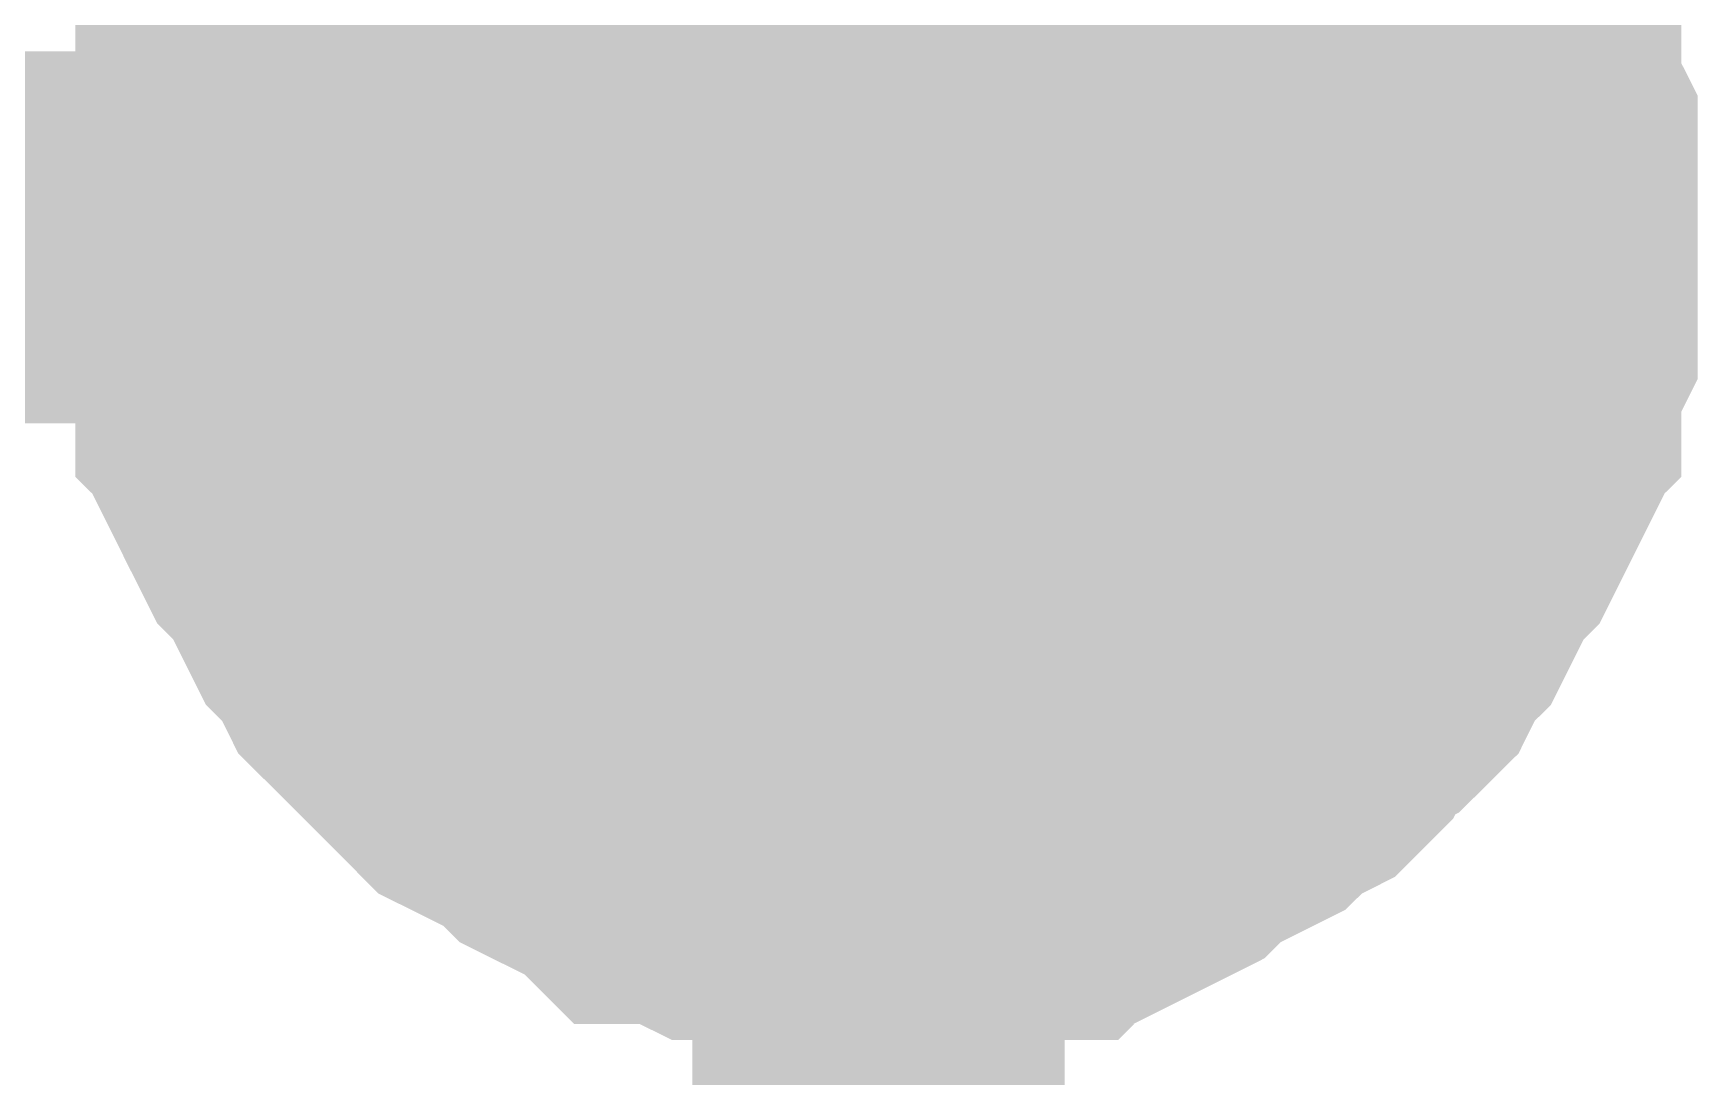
# Model space of a CAD drawing. Header units: inches. Extents: x 0 to 841, y 0 to 594.
# Drawn here: x 424.327 to 425.667, y 181.82 to 182.66 of the extents above; entities that cross this region are included whole.
import ezdxf

# ---------------------------------------------------------------- set-up
doc = ezdxf.new("R2010")
doc.units = ezdxf.units.IN
doc.layers.add('Sheet', color=255, linetype='Continuous')

msp = doc.modelspace()

# ---------------------------------------------------------------- linework, layer by layer
at = {"layer": 'Sheet'}
for points in [[(425.0076, 172.5009, 0.2997, 0.2997, 0), (425.0076, 177.4919, 0.2997, 0.2997, 0), (425.0076, 182.4959, 0.2997, 0.2997, 0), (425.0076, 187.4999, 0.2997, 0.2997, 0), (425.0076, 192.4908, 0.2997, 0.2997, 0), (425.0076, 197.4948, 0.2997, 0.2997, 0), (422.5121, 197.4948, 0.2997, 0.2997, 0)], [(424.498, 182.4959, 0.2997, 0.2997, 0), (424.498, 182.522, 0.2997, 0.2997, 0), (424.498, 182.5481, 0.2997, 0.2997, 0), (424.498, 182.5743, 0.2997, 0.2997, 0), (424.5111, 182.6004, 0.2997, 0.2997, 0), (424.5111, 182.6265, 0.2997, 0.2997, 0), (424.5242, 182.6396, 0.2997, 0.2997, 0), (424.5242, 182.6657, 0.2997, 0.2997, 0), (424.5372, 182.6918, 0.2997, 0.2997, 0), (424.5503, 182.718, 0.2997, 0.2997, 0), (424.5634, 182.731, 0.2997, 0.2997, 0), (424.5764, 182.7572, 0.2997, 0.2997, 0), (424.5895, 182.7833, 0.2997, 0.2997, 0), (424.6026, 182.7964, 0.2997, 0.2997, 0), (424.6156, 182.8225, 0.2997, 0.2997, 0)], [(424.498, 182.4959, 0.2997, 0.2997, 0), (424.498, 182.522, 0.2997, 0.2997, 0), (424.498, 182.5481, 0.2997, 0.2997, 0), (424.498, 182.5743, 0.2997, 0.2997, 0), (424.5111, 182.6004, 0.2997, 0.2997, 0), (424.5111, 182.6265, 0.2997, 0.2997, 0), (424.5242, 182.6396, 0.2997, 0.2997, 0), (424.5242, 182.6657, 0.2997, 0.2997, 0), (424.5372, 182.6918, 0.2997, 0.2997, 0), (424.5503, 182.718, 0.2997, 0.2997, 0), (424.5634, 182.731, 0.2997, 0.2997, 0), (424.5764, 182.7572, 0.2997, 0.2997, 0), (424.5895, 182.7833, 0.2997, 0.2997, 0), (424.6026, 182.7964, 0.2997, 0.2997, 0), (424.6156, 182.8225, 0.2997, 0.2997, 0)], [(424.498, 182.4959, 0.2997, 0.2997, 0), (424.498, 182.522, 0.2997, 0.2997, 0), (424.498, 182.5481, 0.2997, 0.2997, 0), (424.498, 182.5743, 0.2997, 0.2997, 0), (424.5111, 182.6004, 0.2997, 0.2997, 0), (424.5111, 182.6265, 0.2997, 0.2997, 0), (424.5242, 182.6396, 0.2997, 0.2997, 0), (424.5242, 182.6657, 0.2997, 0.2997, 0), (424.5372, 182.6918, 0.2997, 0.2997, 0), (424.5503, 182.718, 0.2997, 0.2997, 0), (424.5634, 182.731, 0.2997, 0.2997, 0), (424.5764, 182.7572, 0.2997, 0.2997, 0), (424.5895, 182.7833, 0.2997, 0.2997, 0), (424.6026, 182.7964, 0.2997, 0.2997, 0), (424.6156, 182.8225, 0.2997, 0.2997, 0)], [(424.498, 182.4959, 0.2997, 0.2997, 0), (424.498, 182.522, 0.2997, 0.2997, 0), (424.498, 182.5481, 0.2997, 0.2997, 0), (424.498, 182.5743, 0.2997, 0.2997, 0), (424.5111, 182.6004, 0.2997, 0.2997, 0), (424.5111, 182.6265, 0.2997, 0.2997, 0), (424.5242, 182.6396, 0.2997, 0.2997, 0), (424.5242, 182.6657, 0.2997, 0.2997, 0), (424.5372, 182.6918, 0.2997, 0.2997, 0), (424.5503, 182.718, 0.2997, 0.2997, 0), (424.5634, 182.731, 0.2997, 0.2997, 0), (424.5764, 182.7572, 0.2997, 0.2997, 0), (424.5895, 182.7833, 0.2997, 0.2997, 0), (424.6026, 182.7964, 0.2997, 0.2997, 0), (424.6156, 182.8225, 0.2997, 0.2997, 0)], [(425.3996, 182.8225, 0.2997, 0.2997, 0), (425.4126, 182.7964, 0.2997, 0.2997, 0), (425.4257, 182.7833, 0.2997, 0.2997, 0), (425.4388, 182.7572, 0.2997, 0.2997, 0), (425.4518, 182.731, 0.2997, 0.2997, 0), (425.4649, 182.718, 0.2997, 0.2997, 0), (425.478, 182.6918, 0.2997, 0.2997, 0), (425.491, 182.6657, 0.2997, 0.2997, 0), (425.491, 182.6396, 0.2997, 0.2997, 0), (425.5041, 182.6265, 0.2997, 0.2997, 0), (425.5041, 182.6004, 0.2997, 0.2997, 0), (425.5172, 182.5743, 0.2997, 0.2997, 0), (425.5172, 182.5481, 0.2997, 0.2997, 0), (425.5172, 182.522, 0.2997, 0.2997, 0), (425.5172, 182.4959, 0.2997, 0.2997, 0)], [(425.3996, 182.8225, 0.2997, 0.2997, 0), (425.4126, 182.7964, 0.2997, 0.2997, 0), (425.4257, 182.7833, 0.2997, 0.2997, 0), (425.4388, 182.7572, 0.2997, 0.2997, 0), (425.4518, 182.731, 0.2997, 0.2997, 0), (425.4649, 182.718, 0.2997, 0.2997, 0), (425.478, 182.6918, 0.2997, 0.2997, 0), (425.491, 182.6657, 0.2997, 0.2997, 0), (425.491, 182.6396, 0.2997, 0.2997, 0), (425.5041, 182.6265, 0.2997, 0.2997, 0), (425.5041, 182.6004, 0.2997, 0.2997, 0), (425.5172, 182.5743, 0.2997, 0.2997, 0), (425.5172, 182.5481, 0.2997, 0.2997, 0), (425.5172, 182.522, 0.2997, 0.2997, 0), (425.5172, 182.4959, 0.2997, 0.2997, 0)], [(425.3996, 182.8225, 0.2997, 0.2997, 0), (425.4126, 182.7964, 0.2997, 0.2997, 0), (425.4257, 182.7833, 0.2997, 0.2997, 0), (425.4388, 182.7572, 0.2997, 0.2997, 0), (425.4518, 182.731, 0.2997, 0.2997, 0), (425.4649, 182.718, 0.2997, 0.2997, 0), (425.478, 182.6918, 0.2997, 0.2997, 0), (425.491, 182.6657, 0.2997, 0.2997, 0), (425.491, 182.6396, 0.2997, 0.2997, 0), (425.5041, 182.6265, 0.2997, 0.2997, 0), (425.5041, 182.6004, 0.2997, 0.2997, 0), (425.5172, 182.5743, 0.2997, 0.2997, 0), (425.5172, 182.5481, 0.2997, 0.2997, 0), (425.5172, 182.522, 0.2997, 0.2997, 0), (425.5172, 182.4959, 0.2997, 0.2997, 0)], [(425.3996, 182.8225, 0.2997, 0.2997, 0), (425.4126, 182.7964, 0.2997, 0.2997, 0), (425.4257, 182.7833, 0.2997, 0.2997, 0), (425.4388, 182.7572, 0.2997, 0.2997, 0), (425.4518, 182.731, 0.2997, 0.2997, 0), (425.4649, 182.718, 0.2997, 0.2997, 0), (425.478, 182.6918, 0.2997, 0.2997, 0), (425.491, 182.6657, 0.2997, 0.2997, 0), (425.491, 182.6396, 0.2997, 0.2997, 0), (425.5041, 182.6265, 0.2997, 0.2997, 0), (425.5041, 182.6004, 0.2997, 0.2997, 0), (425.5172, 182.5743, 0.2997, 0.2997, 0), (425.5172, 182.5481, 0.2997, 0.2997, 0), (425.5172, 182.522, 0.2997, 0.2997, 0), (425.5172, 182.4959, 0.2997, 0.2997, 0)], [(424.498, 182.4959, 0.0991, 0.0991, 0), (424.498, 182.522, 0.0991, 0.0991, 0), (424.498, 182.5481, 0.0991, 0.0991, 0), (424.498, 182.5743, 0.0991, 0.0991, 0), (424.5111, 182.6004, 0.0991, 0.0991, 0), (424.5111, 182.6265, 0.0991, 0.0991, 0), (424.5242, 182.6396, 0.0991, 0.0991, 0), (424.5242, 182.6657, 0.0991, 0.0991, 0), (424.5372, 182.6918, 0.0991, 0.0991, 0), (424.5503, 182.718, 0.0991, 0.0991, 0)], [(424.498, 182.4959, 0.0991, 0.0991, 0), (424.498, 182.522, 0.0991, 0.0991, 0), (424.498, 182.5481, 0.0991, 0.0991, 0), (424.498, 182.5743, 0.0991, 0.0991, 0), (424.5111, 182.6004, 0.0991, 0.0991, 0), (424.5111, 182.6265, 0.0991, 0.0991, 0), (424.5242, 182.6396, 0.0991, 0.0991, 0), (424.5242, 182.6657, 0.0991, 0.0991, 0), (424.5372, 182.6918, 0.0991, 0.0991, 0), (424.5503, 182.718, 0.0991, 0.0991, 0)], [(424.498, 182.4959, 0.0991, 0.0991, 0), (424.498, 182.522, 0.0991, 0.0991, 0), (424.498, 182.5481, 0.0991, 0.0991, 0), (424.498, 182.5743, 0.0991, 0.0991, 0), (424.5111, 182.6004, 0.0991, 0.0991, 0), (424.5111, 182.6265, 0.0991, 0.0991, 0), (424.5242, 182.6396, 0.0991, 0.0991, 0), (424.5242, 182.6657, 0.0991, 0.0991, 0), (424.5372, 182.6918, 0.0991, 0.0991, 0), (424.5503, 182.718, 0.0991, 0.0991, 0)], [(424.498, 182.4959, 0.0991, 0.0991, 0), (424.498, 182.522, 0.0991, 0.0991, 0), (424.498, 182.5481, 0.0991, 0.0991, 0), (424.498, 182.5743, 0.0991, 0.0991, 0), (424.5111, 182.6004, 0.0991, 0.0991, 0), (424.5111, 182.6265, 0.0991, 0.0991, 0), (424.5242, 182.6396, 0.0991, 0.0991, 0), (424.5242, 182.6657, 0.0991, 0.0991, 0), (424.5372, 182.6918, 0.0991, 0.0991, 0), (424.5503, 182.718, 0.0991, 0.0991, 0)], [(425.4649, 182.718, 0.0991, 0.0991, 0), (425.478, 182.6918, 0.0991, 0.0991, 0), (425.491, 182.6657, 0.0991, 0.0991, 0), (425.491, 182.6396, 0.0991, 0.0991, 0), (425.5041, 182.6265, 0.0991, 0.0991, 0), (425.5041, 182.6004, 0.0991, 0.0991, 0), (425.5172, 182.5743, 0.0991, 0.0991, 0), (425.5172, 182.5481, 0.0991, 0.0991, 0), (425.5172, 182.522, 0.0991, 0.0991, 0), (425.5172, 182.4959, 0.0991, 0.0991, 0)], [(425.4649, 182.718, 0.0991, 0.0991, 0), (425.478, 182.6918, 0.0991, 0.0991, 0), (425.491, 182.6657, 0.0991, 0.0991, 0), (425.491, 182.6396, 0.0991, 0.0991, 0), (425.5041, 182.6265, 0.0991, 0.0991, 0), (425.5041, 182.6004, 0.0991, 0.0991, 0), (425.5172, 182.5743, 0.0991, 0.0991, 0), (425.5172, 182.5481, 0.0991, 0.0991, 0), (425.5172, 182.522, 0.0991, 0.0991, 0), (425.5172, 182.4959, 0.0991, 0.0991, 0)], [(425.4649, 182.718, 0.0991, 0.0991, 0), (425.478, 182.6918, 0.0991, 0.0991, 0), (425.491, 182.6657, 0.0991, 0.0991, 0), (425.491, 182.6396, 0.0991, 0.0991, 0), (425.5041, 182.6265, 0.0991, 0.0991, 0), (425.5041, 182.6004, 0.0991, 0.0991, 0), (425.5172, 182.5743, 0.0991, 0.0991, 0), (425.5172, 182.5481, 0.0991, 0.0991, 0), (425.5172, 182.522, 0.0991, 0.0991, 0), (425.5172, 182.4959, 0.0991, 0.0991, 0)], [(425.4649, 182.718, 0.0991, 0.0991, 0), (425.478, 182.6918, 0.0991, 0.0991, 0), (425.491, 182.6657, 0.0991, 0.0991, 0), (425.491, 182.6396, 0.0991, 0.0991, 0), (425.5041, 182.6265, 0.0991, 0.0991, 0), (425.5041, 182.6004, 0.0991, 0.0991, 0), (425.5172, 182.5743, 0.0991, 0.0991, 0), (425.5172, 182.5481, 0.0991, 0.0991, 0), (425.5172, 182.522, 0.0991, 0.0991, 0), (425.5172, 182.4959, 0.0991, 0.0991, 0)], [(422.5121, 182.4959, 0.2997, 0.2997, 0), (425.0076, 182.4959, 0.2997, 0.2997, 0)], [(425.0076, 181.9863, 0.2997, 0.2997, 0), (424.9815, 181.9863, 0.2997, 0.2997, 0), (424.9553, 181.9863, 0.2997, 0.2997, 0), (424.9292, 181.9863, 0.2997, 0.2997, 0), (424.9031, 181.9994, 0.2997, 0.2997, 0), (424.8769, 181.9994, 0.2997, 0.2997, 0), (424.8508, 182.0124, 0.2997, 0.2997, 0), (424.8247, 182.0124, 0.2997, 0.2997, 0), (424.8116, 182.0255, 0.2997, 0.2997, 0), (424.7855, 182.0386, 0.2997, 0.2997, 0), (424.7594, 182.0516, 0.2997, 0.2997, 0), (424.7463, 182.0647, 0.2997, 0.2997, 0), (424.7202, 182.0778, 0.2997, 0.2997, 0), (424.694, 182.0908, 0.2997, 0.2997, 0), (424.681, 182.1039, 0.2997, 0.2997, 0), (424.6679, 182.117, 0.2997, 0.2997, 0), (424.6418, 182.1431, 0.2997, 0.2997, 0), (424.6287, 182.1562, 0.2997, 0.2997, 0), (424.6156, 182.1692, 0.2997, 0.2997, 0), (424.6026, 182.1954, 0.2997, 0.2997, 0), (424.5895, 182.2084, 0.2997, 0.2997, 0), (424.5764, 182.2346, 0.2997, 0.2997, 0), (424.5634, 182.2607, 0.2997, 0.2997, 0), (424.5503, 182.2738, 0.2997, 0.2997, 0), (424.5372, 182.2999, 0.2997, 0.2997, 0), (424.5242, 182.326, 0.2997, 0.2997, 0), (424.5242, 182.3521, 0.2997, 0.2997, 0), (424.5111, 182.3652, 0.2997, 0.2997, 0), (424.5111, 182.3913, 0.2997, 0.2997, 0), (424.498, 182.4175, 0.2997, 0.2997, 0), (424.498, 182.4436, 0.2997, 0.2997, 0), (424.498, 182.4697, 0.2997, 0.2997, 0), (424.498, 182.4959, 0.2997, 0.2997, 0)], [(424.498, 182.4959, 0.2997, 0.2997, 0), (424.498, 182.4959, 0.2997, 0.2997, 0)], [(425.0076, 181.9863, 0.2997, 0.2997, 0), (424.9815, 181.9863, 0.2997, 0.2997, 0), (424.9553, 181.9863, 0.2997, 0.2997, 0), (424.9292, 181.9863, 0.2997, 0.2997, 0), (424.9031, 181.9994, 0.2997, 0.2997, 0), (424.8769, 181.9994, 0.2997, 0.2997, 0), (424.8508, 182.0124, 0.2997, 0.2997, 0), (424.8247, 182.0124, 0.2997, 0.2997, 0), (424.8116, 182.0255, 0.2997, 0.2997, 0), (424.7855, 182.0386, 0.2997, 0.2997, 0), (424.7594, 182.0516, 0.2997, 0.2997, 0), (424.7463, 182.0647, 0.2997, 0.2997, 0), (424.7202, 182.0778, 0.2997, 0.2997, 0), (424.694, 182.0908, 0.2997, 0.2997, 0), (424.681, 182.1039, 0.2997, 0.2997, 0), (424.6679, 182.117, 0.2997, 0.2997, 0), (424.6418, 182.1431, 0.2997, 0.2997, 0), (424.6287, 182.1562, 0.2997, 0.2997, 0), (424.6156, 182.1692, 0.2997, 0.2997, 0), (424.6026, 182.1954, 0.2997, 0.2997, 0), (424.5895, 182.2084, 0.2997, 0.2997, 0), (424.5764, 182.2346, 0.2997, 0.2997, 0), (424.5634, 182.2607, 0.2997, 0.2997, 0), (424.5503, 182.2738, 0.2997, 0.2997, 0), (424.5372, 182.2999, 0.2997, 0.2997, 0), (424.5242, 182.326, 0.2997, 0.2997, 0), (424.5242, 182.3521, 0.2997, 0.2997, 0), (424.5111, 182.3652, 0.2997, 0.2997, 0), (424.5111, 182.3913, 0.2997, 0.2997, 0), (424.498, 182.4175, 0.2997, 0.2997, 0), (424.498, 182.4436, 0.2997, 0.2997, 0), (424.498, 182.4697, 0.2997, 0.2997, 0), (424.498, 182.4959, 0.2997, 0.2997, 0)], [(424.498, 182.4959, 0.2997, 0.2997, 0), (424.498, 182.4959, 0.2997, 0.2997, 0)], [(425.0076, 181.9863, 0.2997, 0.2997, 0), (424.9815, 181.9863, 0.2997, 0.2997, 0), (424.9553, 181.9863, 0.2997, 0.2997, 0), (424.9292, 181.9863, 0.2997, 0.2997, 0), (424.9031, 181.9994, 0.2997, 0.2997, 0), (424.8769, 181.9994, 0.2997, 0.2997, 0), (424.8508, 182.0124, 0.2997, 0.2997, 0), (424.8247, 182.0124, 0.2997, 0.2997, 0), (424.8116, 182.0255, 0.2997, 0.2997, 0), (424.7855, 182.0386, 0.2997, 0.2997, 0), (424.7594, 182.0516, 0.2997, 0.2997, 0), (424.7463, 182.0647, 0.2997, 0.2997, 0), (424.7202, 182.0778, 0.2997, 0.2997, 0), (424.694, 182.0908, 0.2997, 0.2997, 0), (424.681, 182.1039, 0.2997, 0.2997, 0), (424.6679, 182.117, 0.2997, 0.2997, 0), (424.6418, 182.1431, 0.2997, 0.2997, 0), (424.6287, 182.1562, 0.2997, 0.2997, 0), (424.6156, 182.1692, 0.2997, 0.2997, 0), (424.6026, 182.1954, 0.2997, 0.2997, 0), (424.5895, 182.2084, 0.2997, 0.2997, 0), (424.5764, 182.2346, 0.2997, 0.2997, 0), (424.5634, 182.2607, 0.2997, 0.2997, 0), (424.5503, 182.2738, 0.2997, 0.2997, 0), (424.5372, 182.2999, 0.2997, 0.2997, 0), (424.5242, 182.326, 0.2997, 0.2997, 0), (424.5242, 182.3521, 0.2997, 0.2997, 0), (424.5111, 182.3652, 0.2997, 0.2997, 0), (424.5111, 182.3913, 0.2997, 0.2997, 0), (424.498, 182.4175, 0.2997, 0.2997, 0), (424.498, 182.4436, 0.2997, 0.2997, 0), (424.498, 182.4697, 0.2997, 0.2997, 0), (424.498, 182.4959, 0.2997, 0.2997, 0)], [(424.498, 182.4959, 0.2997, 0.2997, 0), (424.498, 182.4959, 0.2997, 0.2997, 0)], [(425.0076, 181.9863, 0.2997, 0.2997, 0), (424.9815, 181.9863, 0.2997, 0.2997, 0), (424.9553, 181.9863, 0.2997, 0.2997, 0), (424.9292, 181.9863, 0.2997, 0.2997, 0), (424.9031, 181.9994, 0.2997, 0.2997, 0), (424.8769, 181.9994, 0.2997, 0.2997, 0), (424.8508, 182.0124, 0.2997, 0.2997, 0), (424.8247, 182.0124, 0.2997, 0.2997, 0), (424.8116, 182.0255, 0.2997, 0.2997, 0), (424.7855, 182.0386, 0.2997, 0.2997, 0), (424.7594, 182.0516, 0.2997, 0.2997, 0), (424.7463, 182.0647, 0.2997, 0.2997, 0), (424.7202, 182.0778, 0.2997, 0.2997, 0), (424.694, 182.0908, 0.2997, 0.2997, 0), (424.681, 182.1039, 0.2997, 0.2997, 0), (424.6679, 182.117, 0.2997, 0.2997, 0), (424.6418, 182.1431, 0.2997, 0.2997, 0), (424.6287, 182.1562, 0.2997, 0.2997, 0), (424.6156, 182.1692, 0.2997, 0.2997, 0), (424.6026, 182.1954, 0.2997, 0.2997, 0), (424.5895, 182.2084, 0.2997, 0.2997, 0), (424.5764, 182.2346, 0.2997, 0.2997, 0), (424.5634, 182.2607, 0.2997, 0.2997, 0), (424.5503, 182.2738, 0.2997, 0.2997, 0), (424.5372, 182.2999, 0.2997, 0.2997, 0), (424.5242, 182.326, 0.2997, 0.2997, 0), (424.5242, 182.3521, 0.2997, 0.2997, 0), (424.5111, 182.3652, 0.2997, 0.2997, 0), (424.5111, 182.3913, 0.2997, 0.2997, 0), (424.498, 182.4175, 0.2997, 0.2997, 0), (424.498, 182.4436, 0.2997, 0.2997, 0), (424.498, 182.4697, 0.2997, 0.2997, 0), (424.498, 182.4959, 0.2997, 0.2997, 0)], [(424.498, 182.4959, 0.2997, 0.2997, 0), (424.498, 182.4959, 0.2997, 0.2997, 0)], [(425.5172, 182.4959, 0.2997, 0.2997, 0), (425.5172, 182.4697, 0.2997, 0.2997, 0), (425.5172, 182.4436, 0.2997, 0.2997, 0), (425.5172, 182.4175, 0.2997, 0.2997, 0), (425.5041, 182.3913, 0.2997, 0.2997, 0), (425.5041, 182.3652, 0.2997, 0.2997, 0), (425.491, 182.3521, 0.2997, 0.2997, 0), (425.491, 182.326, 0.2997, 0.2997, 0), (425.478, 182.2999, 0.2997, 0.2997, 0), (425.4649, 182.2738, 0.2997, 0.2997, 0), (425.4518, 182.2607, 0.2997, 0.2997, 0), (425.4388, 182.2346, 0.2997, 0.2997, 0), (425.4257, 182.2084, 0.2997, 0.2997, 0), (425.4126, 182.1954, 0.2997, 0.2997, 0), (425.3996, 182.1692, 0.2997, 0.2997, 0), (425.3865, 182.1562, 0.2997, 0.2997, 0), (425.3604, 182.1431, 0.2997, 0.2997, 0), (425.3473, 182.117, 0.2997, 0.2997, 0), (425.3342, 182.1039, 0.2997, 0.2997, 0), (425.3081, 182.0908, 0.2997, 0.2997, 0), (425.295, 182.0778, 0.2997, 0.2997, 0), (425.2689, 182.0647, 0.2997, 0.2997, 0), (425.2428, 182.0516, 0.2997, 0.2997, 0), (425.2297, 182.0386, 0.2997, 0.2997, 0), (425.2036, 182.0255, 0.2997, 0.2997, 0), (425.1774, 182.0124, 0.2997, 0.2997, 0), (425.1513, 182.0124, 0.2997, 0.2997, 0), (425.1383, 181.9994, 0.2997, 0.2997, 0), (425.1121, 181.9994, 0.2997, 0.2997, 0), (425.086, 181.9863, 0.2997, 0.2997, 0), (425.0599, 181.9863, 0.2997, 0.2997, 0), (425.0337, 181.9863, 0.2997, 0.2997, 0), (425.0076, 181.9863, 0.2997, 0.2997, 0)], [(425.5172, 182.4959, 0.2997, 0.2997, 0), (425.5172, 182.4697, 0.2997, 0.2997, 0), (425.5172, 182.4436, 0.2997, 0.2997, 0), (425.5172, 182.4175, 0.2997, 0.2997, 0), (425.5041, 182.3913, 0.2997, 0.2997, 0), (425.5041, 182.3652, 0.2997, 0.2997, 0), (425.491, 182.3521, 0.2997, 0.2997, 0), (425.491, 182.326, 0.2997, 0.2997, 0), (425.478, 182.2999, 0.2997, 0.2997, 0), (425.4649, 182.2738, 0.2997, 0.2997, 0), (425.4518, 182.2607, 0.2997, 0.2997, 0), (425.4388, 182.2346, 0.2997, 0.2997, 0), (425.4257, 182.2084, 0.2997, 0.2997, 0), (425.4126, 182.1954, 0.2997, 0.2997, 0), (425.3996, 182.1692, 0.2997, 0.2997, 0), (425.3865, 182.1562, 0.2997, 0.2997, 0), (425.3604, 182.1431, 0.2997, 0.2997, 0), (425.3473, 182.117, 0.2997, 0.2997, 0), (425.3342, 182.1039, 0.2997, 0.2997, 0), (425.3081, 182.0908, 0.2997, 0.2997, 0), (425.295, 182.0778, 0.2997, 0.2997, 0), (425.2689, 182.0647, 0.2997, 0.2997, 0), (425.2428, 182.0516, 0.2997, 0.2997, 0), (425.2297, 182.0386, 0.2997, 0.2997, 0), (425.2036, 182.0255, 0.2997, 0.2997, 0), (425.1774, 182.0124, 0.2997, 0.2997, 0), (425.1513, 182.0124, 0.2997, 0.2997, 0), (425.1383, 181.9994, 0.2997, 0.2997, 0), (425.1121, 181.9994, 0.2997, 0.2997, 0), (425.086, 181.9863, 0.2997, 0.2997, 0), (425.0599, 181.9863, 0.2997, 0.2997, 0), (425.0337, 181.9863, 0.2997, 0.2997, 0), (425.0076, 181.9863, 0.2997, 0.2997, 0)], [(425.5172, 182.4959, 0.2997, 0.2997, 0), (425.5172, 182.4697, 0.2997, 0.2997, 0), (425.5172, 182.4436, 0.2997, 0.2997, 0), (425.5172, 182.4175, 0.2997, 0.2997, 0), (425.5041, 182.3913, 0.2997, 0.2997, 0), (425.5041, 182.3652, 0.2997, 0.2997, 0), (425.491, 182.3521, 0.2997, 0.2997, 0), (425.491, 182.326, 0.2997, 0.2997, 0), (425.478, 182.2999, 0.2997, 0.2997, 0), (425.4649, 182.2738, 0.2997, 0.2997, 0), (425.4518, 182.2607, 0.2997, 0.2997, 0), (425.4388, 182.2346, 0.2997, 0.2997, 0), (425.4257, 182.2084, 0.2997, 0.2997, 0), (425.4126, 182.1954, 0.2997, 0.2997, 0), (425.3996, 182.1692, 0.2997, 0.2997, 0), (425.3865, 182.1562, 0.2997, 0.2997, 0), (425.3604, 182.1431, 0.2997, 0.2997, 0), (425.3473, 182.117, 0.2997, 0.2997, 0), (425.3342, 182.1039, 0.2997, 0.2997, 0), (425.3081, 182.0908, 0.2997, 0.2997, 0), (425.295, 182.0778, 0.2997, 0.2997, 0), (425.2689, 182.0647, 0.2997, 0.2997, 0), (425.2428, 182.0516, 0.2997, 0.2997, 0), (425.2297, 182.0386, 0.2997, 0.2997, 0), (425.2036, 182.0255, 0.2997, 0.2997, 0), (425.1774, 182.0124, 0.2997, 0.2997, 0), (425.1513, 182.0124, 0.2997, 0.2997, 0), (425.1383, 181.9994, 0.2997, 0.2997, 0), (425.1121, 181.9994, 0.2997, 0.2997, 0), (425.086, 181.9863, 0.2997, 0.2997, 0), (425.0599, 181.9863, 0.2997, 0.2997, 0), (425.0337, 181.9863, 0.2997, 0.2997, 0), (425.0076, 181.9863, 0.2997, 0.2997, 0)], [(425.5172, 182.4959, 0.2997, 0.2997, 0), (425.5172, 182.4697, 0.2997, 0.2997, 0), (425.5172, 182.4436, 0.2997, 0.2997, 0), (425.5172, 182.4175, 0.2997, 0.2997, 0), (425.5041, 182.3913, 0.2997, 0.2997, 0), (425.5041, 182.3652, 0.2997, 0.2997, 0), (425.491, 182.3521, 0.2997, 0.2997, 0), (425.491, 182.326, 0.2997, 0.2997, 0), (425.478, 182.2999, 0.2997, 0.2997, 0), (425.4649, 182.2738, 0.2997, 0.2997, 0), (425.4518, 182.2607, 0.2997, 0.2997, 0), (425.4388, 182.2346, 0.2997, 0.2997, 0), (425.4257, 182.2084, 0.2997, 0.2997, 0), (425.4126, 182.1954, 0.2997, 0.2997, 0), (425.3996, 182.1692, 0.2997, 0.2997, 0), (425.3865, 182.1562, 0.2997, 0.2997, 0), (425.3604, 182.1431, 0.2997, 0.2997, 0), (425.3473, 182.117, 0.2997, 0.2997, 0), (425.3342, 182.1039, 0.2997, 0.2997, 0), (425.3081, 182.0908, 0.2997, 0.2997, 0), (425.295, 182.0778, 0.2997, 0.2997, 0), (425.2689, 182.0647, 0.2997, 0.2997, 0), (425.2428, 182.0516, 0.2997, 0.2997, 0), (425.2297, 182.0386, 0.2997, 0.2997, 0), (425.2036, 182.0255, 0.2997, 0.2997, 0), (425.1774, 182.0124, 0.2997, 0.2997, 0), (425.1513, 182.0124, 0.2997, 0.2997, 0), (425.1383, 181.9994, 0.2997, 0.2997, 0), (425.1121, 181.9994, 0.2997, 0.2997, 0), (425.086, 181.9863, 0.2997, 0.2997, 0), (425.0599, 181.9863, 0.2997, 0.2997, 0), (425.0337, 181.9863, 0.2997, 0.2997, 0), (425.0076, 181.9863, 0.2997, 0.2997, 0)], [(425.5172, 182.4959, 0.2997, 0.2997, 0), (425.5172, 182.4959, 0.2997, 0.2997, 0), (425.5172, 182.4959, 0.2997, 0.2997, 0), (425.5172, 182.4959, 0.2997, 0.2997, 0), (425.5172, 182.4959, 0.2997, 0.2997, 0), (425.5172, 182.4959, 0.2997, 0.2997, 0), (425.5172, 182.4959, 0.2997, 0.2997, 0), (425.5172, 182.4959, 0.2997, 0.2997, 0), (425.5172, 182.4959, 0.2997, 0.2997, 0), (425.5172, 182.4959, 0.2997, 0.2997, 0), (425.5172, 182.4959, 0.2997, 0.2997, 0), (425.5172, 182.4959, 0.2997, 0.2997, 0), (425.5172, 182.4959, 0.2997, 0.2997, 0), (425.5172, 182.4959, 0.2997, 0.2997, 0), (425.5172, 182.4959, 0.2997, 0.2997, 0), (425.5172, 182.4959, 0.2997, 0.2997, 0), (425.5172, 182.4959, 0.2997, 0.2997, 0), (425.5172, 182.4959, 0.2997, 0.2997, 0), (425.5172, 182.4959, 0.2997, 0.2997, 0), (425.5172, 182.4959, 0.2997, 0.2997, 0), (425.5172, 182.4959, 0.2997, 0.2997, 0), (425.5172, 182.4959, 0.2997, 0.2997, 0), (425.5172, 182.4959, 0.2997, 0.2997, 0), (425.5172, 182.4959, 0.2997, 0.2997, 0), (425.5172, 182.4959, 0.2997, 0.2997, 0), (425.5172, 182.4959, 0.2997, 0.2997, 0), (425.5172, 182.4959, 0.2997, 0.2997, 0), (425.5172, 182.4959, 0.2997, 0.2997, 0), (425.5172, 182.4959, 0.2997, 0.2997, 0), (425.5172, 182.4959, 0.2997, 0.2997, 0), (425.5172, 182.4959, 0.2997, 0.2997, 0), (425.5172, 182.4959, 0.2997, 0.2997, 0), (425.5172, 182.4959, 0.2997, 0.2997, 0)], [(425.5172, 182.4959, 0.2997, 0.2997, 0), (425.5172, 182.4959, 0.2997, 0.2997, 0)], [(425.5172, 182.4959, 0.2997, 0.2997, 0), (425.5172, 182.4959, 0.2997, 0.2997, 0), (425.5172, 182.4959, 0.2997, 0.2997, 0), (425.5172, 182.4959, 0.2997, 0.2997, 0), (425.5172, 182.4959, 0.2997, 0.2997, 0), (425.5172, 182.4959, 0.2997, 0.2997, 0), (425.5172, 182.4959, 0.2997, 0.2997, 0), (425.5172, 182.4959, 0.2997, 0.2997, 0), (425.5172, 182.4959, 0.2997, 0.2997, 0), (425.5172, 182.4959, 0.2997, 0.2997, 0), (425.5172, 182.4959, 0.2997, 0.2997, 0), (425.5172, 182.4959, 0.2997, 0.2997, 0), (425.5172, 182.4959, 0.2997, 0.2997, 0), (425.5172, 182.4959, 0.2997, 0.2997, 0), (425.5172, 182.4959, 0.2997, 0.2997, 0), (425.5172, 182.4959, 0.2997, 0.2997, 0), (425.5172, 182.4959, 0.2997, 0.2997, 0), (425.5172, 182.4959, 0.2997, 0.2997, 0), (425.5172, 182.4959, 0.2997, 0.2997, 0), (425.5172, 182.4959, 0.2997, 0.2997, 0), (425.5172, 182.4959, 0.2997, 0.2997, 0), (425.5172, 182.4959, 0.2997, 0.2997, 0), (425.5172, 182.4959, 0.2997, 0.2997, 0), (425.5172, 182.4959, 0.2997, 0.2997, 0), (425.5172, 182.4959, 0.2997, 0.2997, 0), (425.5172, 182.4959, 0.2997, 0.2997, 0), (425.5172, 182.4959, 0.2997, 0.2997, 0), (425.5172, 182.4959, 0.2997, 0.2997, 0), (425.5172, 182.4959, 0.2997, 0.2997, 0), (425.5172, 182.4959, 0.2997, 0.2997, 0), (425.5172, 182.4959, 0.2997, 0.2997, 0), (425.5172, 182.4959, 0.2997, 0.2997, 0), (425.5172, 182.4959, 0.2997, 0.2997, 0)], [(425.5172, 182.4959, 0.2997, 0.2997, 0), (425.5172, 182.4959, 0.2997, 0.2997, 0)], [(425.5172, 182.4959, 0.2997, 0.2997, 0), (425.5172, 182.4959, 0.2997, 0.2997, 0), (425.5172, 182.4959, 0.2997, 0.2997, 0), (425.5172, 182.4959, 0.2997, 0.2997, 0), (425.5172, 182.4959, 0.2997, 0.2997, 0), (425.5172, 182.4959, 0.2997, 0.2997, 0), (425.5172, 182.4959, 0.2997, 0.2997, 0), (425.5172, 182.4959, 0.2997, 0.2997, 0), (425.5172, 182.4959, 0.2997, 0.2997, 0), (425.5172, 182.4959, 0.2997, 0.2997, 0), (425.5172, 182.4959, 0.2997, 0.2997, 0), (425.5172, 182.4959, 0.2997, 0.2997, 0), (425.5172, 182.4959, 0.2997, 0.2997, 0), (425.5172, 182.4959, 0.2997, 0.2997, 0), (425.5172, 182.4959, 0.2997, 0.2997, 0), (425.5172, 182.4959, 0.2997, 0.2997, 0), (425.5172, 182.4959, 0.2997, 0.2997, 0), (425.5172, 182.4959, 0.2997, 0.2997, 0), (425.5172, 182.4959, 0.2997, 0.2997, 0), (425.5172, 182.4959, 0.2997, 0.2997, 0), (425.5172, 182.4959, 0.2997, 0.2997, 0), (425.5172, 182.4959, 0.2997, 0.2997, 0), (425.5172, 182.4959, 0.2997, 0.2997, 0), (425.5172, 182.4959, 0.2997, 0.2997, 0), (425.5172, 182.4959, 0.2997, 0.2997, 0), (425.5172, 182.4959, 0.2997, 0.2997, 0), (425.5172, 182.4959, 0.2997, 0.2997, 0), (425.5172, 182.4959, 0.2997, 0.2997, 0), (425.5172, 182.4959, 0.2997, 0.2997, 0), (425.5172, 182.4959, 0.2997, 0.2997, 0), (425.5172, 182.4959, 0.2997, 0.2997, 0), (425.5172, 182.4959, 0.2997, 0.2997, 0), (425.5172, 182.4959, 0.2997, 0.2997, 0)], [(425.5172, 182.4959, 0.2997, 0.2997, 0), (425.5172, 182.4959, 0.2997, 0.2997, 0)], [(425.5172, 182.4959, 0.2997, 0.2997, 0), (425.5172, 182.4959, 0.2997, 0.2997, 0), (425.5172, 182.4959, 0.2997, 0.2997, 0), (425.5172, 182.4959, 0.2997, 0.2997, 0), (425.5172, 182.4959, 0.2997, 0.2997, 0), (425.5172, 182.4959, 0.2997, 0.2997, 0), (425.5172, 182.4959, 0.2997, 0.2997, 0), (425.5172, 182.4959, 0.2997, 0.2997, 0), (425.5172, 182.4959, 0.2997, 0.2997, 0), (425.5172, 182.4959, 0.2997, 0.2997, 0), (425.5172, 182.4959, 0.2997, 0.2997, 0), (425.5172, 182.4959, 0.2997, 0.2997, 0), (425.5172, 182.4959, 0.2997, 0.2997, 0), (425.5172, 182.4959, 0.2997, 0.2997, 0), (425.5172, 182.4959, 0.2997, 0.2997, 0), (425.5172, 182.4959, 0.2997, 0.2997, 0), (425.5172, 182.4959, 0.2997, 0.2997, 0), (425.5172, 182.4959, 0.2997, 0.2997, 0), (425.5172, 182.4959, 0.2997, 0.2997, 0), (425.5172, 182.4959, 0.2997, 0.2997, 0), (425.5172, 182.4959, 0.2997, 0.2997, 0), (425.5172, 182.4959, 0.2997, 0.2997, 0), (425.5172, 182.4959, 0.2997, 0.2997, 0), (425.5172, 182.4959, 0.2997, 0.2997, 0), (425.5172, 182.4959, 0.2997, 0.2997, 0), (425.5172, 182.4959, 0.2997, 0.2997, 0), (425.5172, 182.4959, 0.2997, 0.2997, 0), (425.5172, 182.4959, 0.2997, 0.2997, 0), (425.5172, 182.4959, 0.2997, 0.2997, 0), (425.5172, 182.4959, 0.2997, 0.2997, 0), (425.5172, 182.4959, 0.2997, 0.2997, 0), (425.5172, 182.4959, 0.2997, 0.2997, 0), (425.5172, 182.4959, 0.2997, 0.2997, 0)], [(425.5172, 182.4959, 0.2997, 0.2997, 0), (425.5172, 182.4959, 0.2997, 0.2997, 0)], [(425.0076, 181.9863, 0.0991, 0.0991, 0), (424.9815, 181.9863, 0.0991, 0.0991, 0), (424.9553, 181.9863, 0.0991, 0.0991, 0), (424.9292, 181.9863, 0.0991, 0.0991, 0), (424.9031, 181.9994, 0.0991, 0.0991, 0), (424.8769, 181.9994, 0.0991, 0.0991, 0), (424.8508, 182.0124, 0.0991, 0.0991, 0), (424.8247, 182.0124, 0.0991, 0.0991, 0), (424.8116, 182.0255, 0.0991, 0.0991, 0), (424.7855, 182.0386, 0.0991, 0.0991, 0), (424.7594, 182.0516, 0.0991, 0.0991, 0), (424.7463, 182.0647, 0.0991, 0.0991, 0), (424.7202, 182.0778, 0.0991, 0.0991, 0), (424.694, 182.0908, 0.0991, 0.0991, 0), (424.681, 182.1039, 0.0991, 0.0991, 0), (424.6679, 182.117, 0.0991, 0.0991, 0), (424.6418, 182.1431, 0.0991, 0.0991, 0), (424.6287, 182.1562, 0.0991, 0.0991, 0), (424.6156, 182.1692, 0.0991, 0.0991, 0), (424.6026, 182.1954, 0.0991, 0.0991, 0), (424.5895, 182.2084, 0.0991, 0.0991, 0), (424.5764, 182.2346, 0.0991, 0.0991, 0), (424.5634, 182.2607, 0.0991, 0.0991, 0), (424.5503, 182.2738, 0.0991, 0.0991, 0), (424.5372, 182.2999, 0.0991, 0.0991, 0), (424.5242, 182.326, 0.0991, 0.0991, 0), (424.5242, 182.3521, 0.0991, 0.0991, 0), (424.5111, 182.3652, 0.0991, 0.0991, 0), (424.5111, 182.3913, 0.0991, 0.0991, 0), (424.498, 182.4175, 0.0991, 0.0991, 0), (424.498, 182.4436, 0.0991, 0.0991, 0), (424.498, 182.4697, 0.0991, 0.0991, 0), (424.498, 182.4959, 0.0991, 0.0991, 0)], [(424.498, 182.4959, 0.0991, 0.0991, 0), (424.498, 182.4959, 0.0991, 0.0991, 0)], [(425.0076, 181.9863, 0.0991, 0.0991, 0), (424.9815, 181.9863, 0.0991, 0.0991, 0), (424.9553, 181.9863, 0.0991, 0.0991, 0), (424.9292, 181.9863, 0.0991, 0.0991, 0), (424.9031, 181.9994, 0.0991, 0.0991, 0), (424.8769, 181.9994, 0.0991, 0.0991, 0), (424.8508, 182.0124, 0.0991, 0.0991, 0), (424.8247, 182.0124, 0.0991, 0.0991, 0), (424.8116, 182.0255, 0.0991, 0.0991, 0), (424.7855, 182.0386, 0.0991, 0.0991, 0), (424.7594, 182.0516, 0.0991, 0.0991, 0), (424.7463, 182.0647, 0.0991, 0.0991, 0), (424.7202, 182.0778, 0.0991, 0.0991, 0), (424.694, 182.0908, 0.0991, 0.0991, 0), (424.681, 182.1039, 0.0991, 0.0991, 0), (424.6679, 182.117, 0.0991, 0.0991, 0), (424.6418, 182.1431, 0.0991, 0.0991, 0), (424.6287, 182.1562, 0.0991, 0.0991, 0), (424.6156, 182.1692, 0.0991, 0.0991, 0), (424.6026, 182.1954, 0.0991, 0.0991, 0), (424.5895, 182.2084, 0.0991, 0.0991, 0), (424.5764, 182.2346, 0.0991, 0.0991, 0), (424.5634, 182.2607, 0.0991, 0.0991, 0), (424.5503, 182.2738, 0.0991, 0.0991, 0), (424.5372, 182.2999, 0.0991, 0.0991, 0), (424.5242, 182.326, 0.0991, 0.0991, 0), (424.5242, 182.3521, 0.0991, 0.0991, 0), (424.5111, 182.3652, 0.0991, 0.0991, 0), (424.5111, 182.3913, 0.0991, 0.0991, 0), (424.498, 182.4175, 0.0991, 0.0991, 0), (424.498, 182.4436, 0.0991, 0.0991, 0), (424.498, 182.4697, 0.0991, 0.0991, 0), (424.498, 182.4959, 0.0991, 0.0991, 0)], [(424.498, 182.4959, 0.0991, 0.0991, 0), (424.498, 182.4959, 0.0991, 0.0991, 0)], [(425.0076, 181.9863, 0.0991, 0.0991, 0), (424.9815, 181.9863, 0.0991, 0.0991, 0), (424.9553, 181.9863, 0.0991, 0.0991, 0), (424.9292, 181.9863, 0.0991, 0.0991, 0), (424.9031, 181.9994, 0.0991, 0.0991, 0), (424.8769, 181.9994, 0.0991, 0.0991, 0), (424.8508, 182.0124, 0.0991, 0.0991, 0), (424.8247, 182.0124, 0.0991, 0.0991, 0), (424.8116, 182.0255, 0.0991, 0.0991, 0), (424.7855, 182.0386, 0.0991, 0.0991, 0), (424.7594, 182.0516, 0.0991, 0.0991, 0), (424.7463, 182.0647, 0.0991, 0.0991, 0), (424.7202, 182.0778, 0.0991, 0.0991, 0), (424.694, 182.0908, 0.0991, 0.0991, 0), (424.681, 182.1039, 0.0991, 0.0991, 0), (424.6679, 182.117, 0.0991, 0.0991, 0), (424.6418, 182.1431, 0.0991, 0.0991, 0), (424.6287, 182.1562, 0.0991, 0.0991, 0), (424.6156, 182.1692, 0.0991, 0.0991, 0), (424.6026, 182.1954, 0.0991, 0.0991, 0), (424.5895, 182.2084, 0.0991, 0.0991, 0), (424.5764, 182.2346, 0.0991, 0.0991, 0), (424.5634, 182.2607, 0.0991, 0.0991, 0), (424.5503, 182.2738, 0.0991, 0.0991, 0), (424.5372, 182.2999, 0.0991, 0.0991, 0), (424.5242, 182.326, 0.0991, 0.0991, 0), (424.5242, 182.3521, 0.0991, 0.0991, 0), (424.5111, 182.3652, 0.0991, 0.0991, 0), (424.5111, 182.3913, 0.0991, 0.0991, 0), (424.498, 182.4175, 0.0991, 0.0991, 0), (424.498, 182.4436, 0.0991, 0.0991, 0), (424.498, 182.4697, 0.0991, 0.0991, 0), (424.498, 182.4959, 0.0991, 0.0991, 0)], [(424.498, 182.4959, 0.0991, 0.0991, 0), (424.498, 182.4959, 0.0991, 0.0991, 0)], [(425.0076, 181.9863, 0.0991, 0.0991, 0), (424.9815, 181.9863, 0.0991, 0.0991, 0), (424.9553, 181.9863, 0.0991, 0.0991, 0), (424.9292, 181.9863, 0.0991, 0.0991, 0), (424.9031, 181.9994, 0.0991, 0.0991, 0), (424.8769, 181.9994, 0.0991, 0.0991, 0), (424.8508, 182.0124, 0.0991, 0.0991, 0), (424.8247, 182.0124, 0.0991, 0.0991, 0), (424.8116, 182.0255, 0.0991, 0.0991, 0), (424.7855, 182.0386, 0.0991, 0.0991, 0), (424.7594, 182.0516, 0.0991, 0.0991, 0), (424.7463, 182.0647, 0.0991, 0.0991, 0), (424.7202, 182.0778, 0.0991, 0.0991, 0), (424.694, 182.0908, 0.0991, 0.0991, 0), (424.681, 182.1039, 0.0991, 0.0991, 0), (424.6679, 182.117, 0.0991, 0.0991, 0), (424.6418, 182.1431, 0.0991, 0.0991, 0), (424.6287, 182.1562, 0.0991, 0.0991, 0), (424.6156, 182.1692, 0.0991, 0.0991, 0), (424.6026, 182.1954, 0.0991, 0.0991, 0), (424.5895, 182.2084, 0.0991, 0.0991, 0), (424.5764, 182.2346, 0.0991, 0.0991, 0), (424.5634, 182.2607, 0.0991, 0.0991, 0), (424.5503, 182.2738, 0.0991, 0.0991, 0), (424.5372, 182.2999, 0.0991, 0.0991, 0), (424.5242, 182.326, 0.0991, 0.0991, 0), (424.5242, 182.3521, 0.0991, 0.0991, 0), (424.5111, 182.3652, 0.0991, 0.0991, 0), (424.5111, 182.3913, 0.0991, 0.0991, 0), (424.498, 182.4175, 0.0991, 0.0991, 0), (424.498, 182.4436, 0.0991, 0.0991, 0), (424.498, 182.4697, 0.0991, 0.0991, 0), (424.498, 182.4959, 0.0991, 0.0991, 0)], [(424.498, 182.4959, 0.0991, 0.0991, 0), (424.498, 182.4959, 0.0991, 0.0991, 0)], [(425.5172, 182.4959, 0.0991, 0.0991, 0), (425.5172, 182.4697, 0.0991, 0.0991, 0), (425.5172, 182.4436, 0.0991, 0.0991, 0), (425.5172, 182.4175, 0.0991, 0.0991, 0), (425.5041, 182.3913, 0.0991, 0.0991, 0), (425.5041, 182.3652, 0.0991, 0.0991, 0), (425.491, 182.3521, 0.0991, 0.0991, 0), (425.491, 182.326, 0.0991, 0.0991, 0), (425.478, 182.2999, 0.0991, 0.0991, 0), (425.4649, 182.2738, 0.0991, 0.0991, 0), (425.4518, 182.2607, 0.0991, 0.0991, 0), (425.4388, 182.2346, 0.0991, 0.0991, 0), (425.4257, 182.2084, 0.0991, 0.0991, 0), (425.4126, 182.1954, 0.0991, 0.0991, 0), (425.3996, 182.1692, 0.0991, 0.0991, 0), (425.3865, 182.1562, 0.0991, 0.0991, 0), (425.3604, 182.1431, 0.0991, 0.0991, 0), (425.3473, 182.117, 0.0991, 0.0991, 0), (425.3342, 182.1039, 0.0991, 0.0991, 0), (425.3081, 182.0908, 0.0991, 0.0991, 0), (425.295, 182.0778, 0.0991, 0.0991, 0), (425.2689, 182.0647, 0.0991, 0.0991, 0), (425.2428, 182.0516, 0.0991, 0.0991, 0), (425.2297, 182.0386, 0.0991, 0.0991, 0), (425.2036, 182.0255, 0.0991, 0.0991, 0), (425.1774, 182.0124, 0.0991, 0.0991, 0), (425.1513, 182.0124, 0.0991, 0.0991, 0), (425.1383, 181.9994, 0.0991, 0.0991, 0), (425.1121, 181.9994, 0.0991, 0.0991, 0), (425.086, 181.9863, 0.0991, 0.0991, 0), (425.0599, 181.9863, 0.0991, 0.0991, 0), (425.0337, 181.9863, 0.0991, 0.0991, 0), (425.0076, 181.9863, 0.0991, 0.0991, 0)], [(425.5172, 182.4959, 0.0991, 0.0991, 0), (425.5172, 182.4697, 0.0991, 0.0991, 0), (425.5172, 182.4436, 0.0991, 0.0991, 0), (425.5172, 182.4175, 0.0991, 0.0991, 0), (425.5041, 182.3913, 0.0991, 0.0991, 0), (425.5041, 182.3652, 0.0991, 0.0991, 0), (425.491, 182.3521, 0.0991, 0.0991, 0), (425.491, 182.326, 0.0991, 0.0991, 0), (425.478, 182.2999, 0.0991, 0.0991, 0), (425.4649, 182.2738, 0.0991, 0.0991, 0), (425.4518, 182.2607, 0.0991, 0.0991, 0), (425.4388, 182.2346, 0.0991, 0.0991, 0), (425.4257, 182.2084, 0.0991, 0.0991, 0), (425.4126, 182.1954, 0.0991, 0.0991, 0), (425.3996, 182.1692, 0.0991, 0.0991, 0), (425.3865, 182.1562, 0.0991, 0.0991, 0), (425.3604, 182.1431, 0.0991, 0.0991, 0), (425.3473, 182.117, 0.0991, 0.0991, 0), (425.3342, 182.1039, 0.0991, 0.0991, 0), (425.3081, 182.0908, 0.0991, 0.0991, 0), (425.295, 182.0778, 0.0991, 0.0991, 0), (425.2689, 182.0647, 0.0991, 0.0991, 0), (425.2428, 182.0516, 0.0991, 0.0991, 0), (425.2297, 182.0386, 0.0991, 0.0991, 0), (425.2036, 182.0255, 0.0991, 0.0991, 0), (425.1774, 182.0124, 0.0991, 0.0991, 0), (425.1513, 182.0124, 0.0991, 0.0991, 0), (425.1383, 181.9994, 0.0991, 0.0991, 0), (425.1121, 181.9994, 0.0991, 0.0991, 0), (425.086, 181.9863, 0.0991, 0.0991, 0), (425.0599, 181.9863, 0.0991, 0.0991, 0), (425.0337, 181.9863, 0.0991, 0.0991, 0), (425.0076, 181.9863, 0.0991, 0.0991, 0)], [(425.5172, 182.4959, 0.0991, 0.0991, 0), (425.5172, 182.4697, 0.0991, 0.0991, 0), (425.5172, 182.4436, 0.0991, 0.0991, 0), (425.5172, 182.4175, 0.0991, 0.0991, 0), (425.5041, 182.3913, 0.0991, 0.0991, 0), (425.5041, 182.3652, 0.0991, 0.0991, 0), (425.491, 182.3521, 0.0991, 0.0991, 0), (425.491, 182.326, 0.0991, 0.0991, 0), (425.478, 182.2999, 0.0991, 0.0991, 0), (425.4649, 182.2738, 0.0991, 0.0991, 0), (425.4518, 182.2607, 0.0991, 0.0991, 0), (425.4388, 182.2346, 0.0991, 0.0991, 0), (425.4257, 182.2084, 0.0991, 0.0991, 0), (425.4126, 182.1954, 0.0991, 0.0991, 0), (425.3996, 182.1692, 0.0991, 0.0991, 0), (425.3865, 182.1562, 0.0991, 0.0991, 0), (425.3604, 182.1431, 0.0991, 0.0991, 0), (425.3473, 182.117, 0.0991, 0.0991, 0), (425.3342, 182.1039, 0.0991, 0.0991, 0), (425.3081, 182.0908, 0.0991, 0.0991, 0), (425.295, 182.0778, 0.0991, 0.0991, 0), (425.2689, 182.0647, 0.0991, 0.0991, 0), (425.2428, 182.0516, 0.0991, 0.0991, 0), (425.2297, 182.0386, 0.0991, 0.0991, 0), (425.2036, 182.0255, 0.0991, 0.0991, 0), (425.1774, 182.0124, 0.0991, 0.0991, 0), (425.1513, 182.0124, 0.0991, 0.0991, 0), (425.1383, 181.9994, 0.0991, 0.0991, 0), (425.1121, 181.9994, 0.0991, 0.0991, 0), (425.086, 181.9863, 0.0991, 0.0991, 0), (425.0599, 181.9863, 0.0991, 0.0991, 0), (425.0337, 181.9863, 0.0991, 0.0991, 0), (425.0076, 181.9863, 0.0991, 0.0991, 0)], [(425.5172, 182.4959, 0.0991, 0.0991, 0), (425.5172, 182.4697, 0.0991, 0.0991, 0), (425.5172, 182.4436, 0.0991, 0.0991, 0), (425.5172, 182.4175, 0.0991, 0.0991, 0), (425.5041, 182.3913, 0.0991, 0.0991, 0), (425.5041, 182.3652, 0.0991, 0.0991, 0), (425.491, 182.3521, 0.0991, 0.0991, 0), (425.491, 182.326, 0.0991, 0.0991, 0), (425.478, 182.2999, 0.0991, 0.0991, 0), (425.4649, 182.2738, 0.0991, 0.0991, 0), (425.4518, 182.2607, 0.0991, 0.0991, 0), (425.4388, 182.2346, 0.0991, 0.0991, 0), (425.4257, 182.2084, 0.0991, 0.0991, 0), (425.4126, 182.1954, 0.0991, 0.0991, 0), (425.3996, 182.1692, 0.0991, 0.0991, 0), (425.3865, 182.1562, 0.0991, 0.0991, 0), (425.3604, 182.1431, 0.0991, 0.0991, 0), (425.3473, 182.117, 0.0991, 0.0991, 0), (425.3342, 182.1039, 0.0991, 0.0991, 0), (425.3081, 182.0908, 0.0991, 0.0991, 0), (425.295, 182.0778, 0.0991, 0.0991, 0), (425.2689, 182.0647, 0.0991, 0.0991, 0), (425.2428, 182.0516, 0.0991, 0.0991, 0), (425.2297, 182.0386, 0.0991, 0.0991, 0), (425.2036, 182.0255, 0.0991, 0.0991, 0), (425.1774, 182.0124, 0.0991, 0.0991, 0), (425.1513, 182.0124, 0.0991, 0.0991, 0), (425.1383, 181.9994, 0.0991, 0.0991, 0), (425.1121, 181.9994, 0.0991, 0.0991, 0), (425.086, 181.9863, 0.0991, 0.0991, 0), (425.0599, 181.9863, 0.0991, 0.0991, 0), (425.0337, 181.9863, 0.0991, 0.0991, 0), (425.0076, 181.9863, 0.0991, 0.0991, 0)], [(425.5172, 182.4959, 0.0991, 0.0991, 0), (425.5172, 182.4959, 0.0991, 0.0991, 0), (425.5172, 182.4959, 0.0991, 0.0991, 0), (425.5172, 182.4959, 0.0991, 0.0991, 0), (425.5172, 182.4959, 0.0991, 0.0991, 0), (425.5172, 182.4959, 0.0991, 0.0991, 0), (425.5172, 182.4959, 0.0991, 0.0991, 0), (425.5172, 182.4959, 0.0991, 0.0991, 0), (425.5172, 182.4959, 0.0991, 0.0991, 0), (425.5172, 182.4959, 0.0991, 0.0991, 0), (425.5172, 182.4959, 0.0991, 0.0991, 0), (425.5172, 182.4959, 0.0991, 0.0991, 0), (425.5172, 182.4959, 0.0991, 0.0991, 0), (425.5172, 182.4959, 0.0991, 0.0991, 0), (425.5172, 182.4959, 0.0991, 0.0991, 0), (425.5172, 182.4959, 0.0991, 0.0991, 0), (425.5172, 182.4959, 0.0991, 0.0991, 0), (425.5172, 182.4959, 0.0991, 0.0991, 0), (425.5172, 182.4959, 0.0991, 0.0991, 0), (425.5172, 182.4959, 0.0991, 0.0991, 0), (425.5172, 182.4959, 0.0991, 0.0991, 0), (425.5172, 182.4959, 0.0991, 0.0991, 0), (425.5172, 182.4959, 0.0991, 0.0991, 0), (425.5172, 182.4959, 0.0991, 0.0991, 0), (425.5172, 182.4959, 0.0991, 0.0991, 0), (425.5172, 182.4959, 0.0991, 0.0991, 0), (425.5172, 182.4959, 0.0991, 0.0991, 0), (425.5172, 182.4959, 0.0991, 0.0991, 0), (425.5172, 182.4959, 0.0991, 0.0991, 0), (425.5172, 182.4959, 0.0991, 0.0991, 0), (425.5172, 182.4959, 0.0991, 0.0991, 0), (425.5172, 182.4959, 0.0991, 0.0991, 0), (425.5172, 182.4959, 0.0991, 0.0991, 0)], [(425.5172, 182.4959, 0.0991, 0.0991, 0), (425.5172, 182.4959, 0.0991, 0.0991, 0)], [(425.5172, 182.4959, 0.0991, 0.0991, 0), (425.5172, 182.4959, 0.0991, 0.0991, 0), (425.5172, 182.4959, 0.0991, 0.0991, 0), (425.5172, 182.4959, 0.0991, 0.0991, 0), (425.5172, 182.4959, 0.0991, 0.0991, 0), (425.5172, 182.4959, 0.0991, 0.0991, 0), (425.5172, 182.4959, 0.0991, 0.0991, 0), (425.5172, 182.4959, 0.0991, 0.0991, 0), (425.5172, 182.4959, 0.0991, 0.0991, 0), (425.5172, 182.4959, 0.0991, 0.0991, 0), (425.5172, 182.4959, 0.0991, 0.0991, 0), (425.5172, 182.4959, 0.0991, 0.0991, 0), (425.5172, 182.4959, 0.0991, 0.0991, 0), (425.5172, 182.4959, 0.0991, 0.0991, 0), (425.5172, 182.4959, 0.0991, 0.0991, 0), (425.5172, 182.4959, 0.0991, 0.0991, 0), (425.5172, 182.4959, 0.0991, 0.0991, 0), (425.5172, 182.4959, 0.0991, 0.0991, 0), (425.5172, 182.4959, 0.0991, 0.0991, 0), (425.5172, 182.4959, 0.0991, 0.0991, 0), (425.5172, 182.4959, 0.0991, 0.0991, 0), (425.5172, 182.4959, 0.0991, 0.0991, 0), (425.5172, 182.4959, 0.0991, 0.0991, 0), (425.5172, 182.4959, 0.0991, 0.0991, 0), (425.5172, 182.4959, 0.0991, 0.0991, 0), (425.5172, 182.4959, 0.0991, 0.0991, 0), (425.5172, 182.4959, 0.0991, 0.0991, 0), (425.5172, 182.4959, 0.0991, 0.0991, 0), (425.5172, 182.4959, 0.0991, 0.0991, 0), (425.5172, 182.4959, 0.0991, 0.0991, 0), (425.5172, 182.4959, 0.0991, 0.0991, 0), (425.5172, 182.4959, 0.0991, 0.0991, 0), (425.5172, 182.4959, 0.0991, 0.0991, 0)], [(425.5172, 182.4959, 0.0991, 0.0991, 0), (425.5172, 182.4959, 0.0991, 0.0991, 0)], [(425.5172, 182.4959, 0.0991, 0.0991, 0), (425.5172, 182.4959, 0.0991, 0.0991, 0), (425.5172, 182.4959, 0.0991, 0.0991, 0), (425.5172, 182.4959, 0.0991, 0.0991, 0), (425.5172, 182.4959, 0.0991, 0.0991, 0), (425.5172, 182.4959, 0.0991, 0.0991, 0), (425.5172, 182.4959, 0.0991, 0.0991, 0), (425.5172, 182.4959, 0.0991, 0.0991, 0), (425.5172, 182.4959, 0.0991, 0.0991, 0), (425.5172, 182.4959, 0.0991, 0.0991, 0), (425.5172, 182.4959, 0.0991, 0.0991, 0), (425.5172, 182.4959, 0.0991, 0.0991, 0), (425.5172, 182.4959, 0.0991, 0.0991, 0), (425.5172, 182.4959, 0.0991, 0.0991, 0), (425.5172, 182.4959, 0.0991, 0.0991, 0), (425.5172, 182.4959, 0.0991, 0.0991, 0), (425.5172, 182.4959, 0.0991, 0.0991, 0), (425.5172, 182.4959, 0.0991, 0.0991, 0), (425.5172, 182.4959, 0.0991, 0.0991, 0), (425.5172, 182.4959, 0.0991, 0.0991, 0), (425.5172, 182.4959, 0.0991, 0.0991, 0), (425.5172, 182.4959, 0.0991, 0.0991, 0), (425.5172, 182.4959, 0.0991, 0.0991, 0), (425.5172, 182.4959, 0.0991, 0.0991, 0), (425.5172, 182.4959, 0.0991, 0.0991, 0), (425.5172, 182.4959, 0.0991, 0.0991, 0), (425.5172, 182.4959, 0.0991, 0.0991, 0), (425.5172, 182.4959, 0.0991, 0.0991, 0), (425.5172, 182.4959, 0.0991, 0.0991, 0), (425.5172, 182.4959, 0.0991, 0.0991, 0), (425.5172, 182.4959, 0.0991, 0.0991, 0), (425.5172, 182.4959, 0.0991, 0.0991, 0), (425.5172, 182.4959, 0.0991, 0.0991, 0)], [(425.5172, 182.4959, 0.0991, 0.0991, 0), (425.5172, 182.4959, 0.0991, 0.0991, 0)], [(425.5172, 182.4959, 0.0991, 0.0991, 0), (425.5172, 182.4959, 0.0991, 0.0991, 0), (425.5172, 182.4959, 0.0991, 0.0991, 0), (425.5172, 182.4959, 0.0991, 0.0991, 0), (425.5172, 182.4959, 0.0991, 0.0991, 0), (425.5172, 182.4959, 0.0991, 0.0991, 0), (425.5172, 182.4959, 0.0991, 0.0991, 0), (425.5172, 182.4959, 0.0991, 0.0991, 0), (425.5172, 182.4959, 0.0991, 0.0991, 0), (425.5172, 182.4959, 0.0991, 0.0991, 0), (425.5172, 182.4959, 0.0991, 0.0991, 0), (425.5172, 182.4959, 0.0991, 0.0991, 0), (425.5172, 182.4959, 0.0991, 0.0991, 0), (425.5172, 182.4959, 0.0991, 0.0991, 0), (425.5172, 182.4959, 0.0991, 0.0991, 0), (425.5172, 182.4959, 0.0991, 0.0991, 0), (425.5172, 182.4959, 0.0991, 0.0991, 0), (425.5172, 182.4959, 0.0991, 0.0991, 0), (425.5172, 182.4959, 0.0991, 0.0991, 0), (425.5172, 182.4959, 0.0991, 0.0991, 0), (425.5172, 182.4959, 0.0991, 0.0991, 0), (425.5172, 182.4959, 0.0991, 0.0991, 0), (425.5172, 182.4959, 0.0991, 0.0991, 0), (425.5172, 182.4959, 0.0991, 0.0991, 0), (425.5172, 182.4959, 0.0991, 0.0991, 0), (425.5172, 182.4959, 0.0991, 0.0991, 0), (425.5172, 182.4959, 0.0991, 0.0991, 0), (425.5172, 182.4959, 0.0991, 0.0991, 0), (425.5172, 182.4959, 0.0991, 0.0991, 0), (425.5172, 182.4959, 0.0991, 0.0991, 0), (425.5172, 182.4959, 0.0991, 0.0991, 0), (425.5172, 182.4959, 0.0991, 0.0991, 0), (425.5172, 182.4959, 0.0991, 0.0991, 0)], [(425.5172, 182.4959, 0.0991, 0.0991, 0), (425.5172, 182.4959, 0.0991, 0.0991, 0)]]:
    msp.add_lwpolyline(points, format="xyseb", dxfattribs=at)
msp.add_lwpolyline([(424.746, 182.5, 0.508, 0.508, 1), (425.254, 182.5, 0.508, 0.508, 1)], format="xyseb", close=True, dxfattribs=at)

doc.saveas('drawing.dxf')
